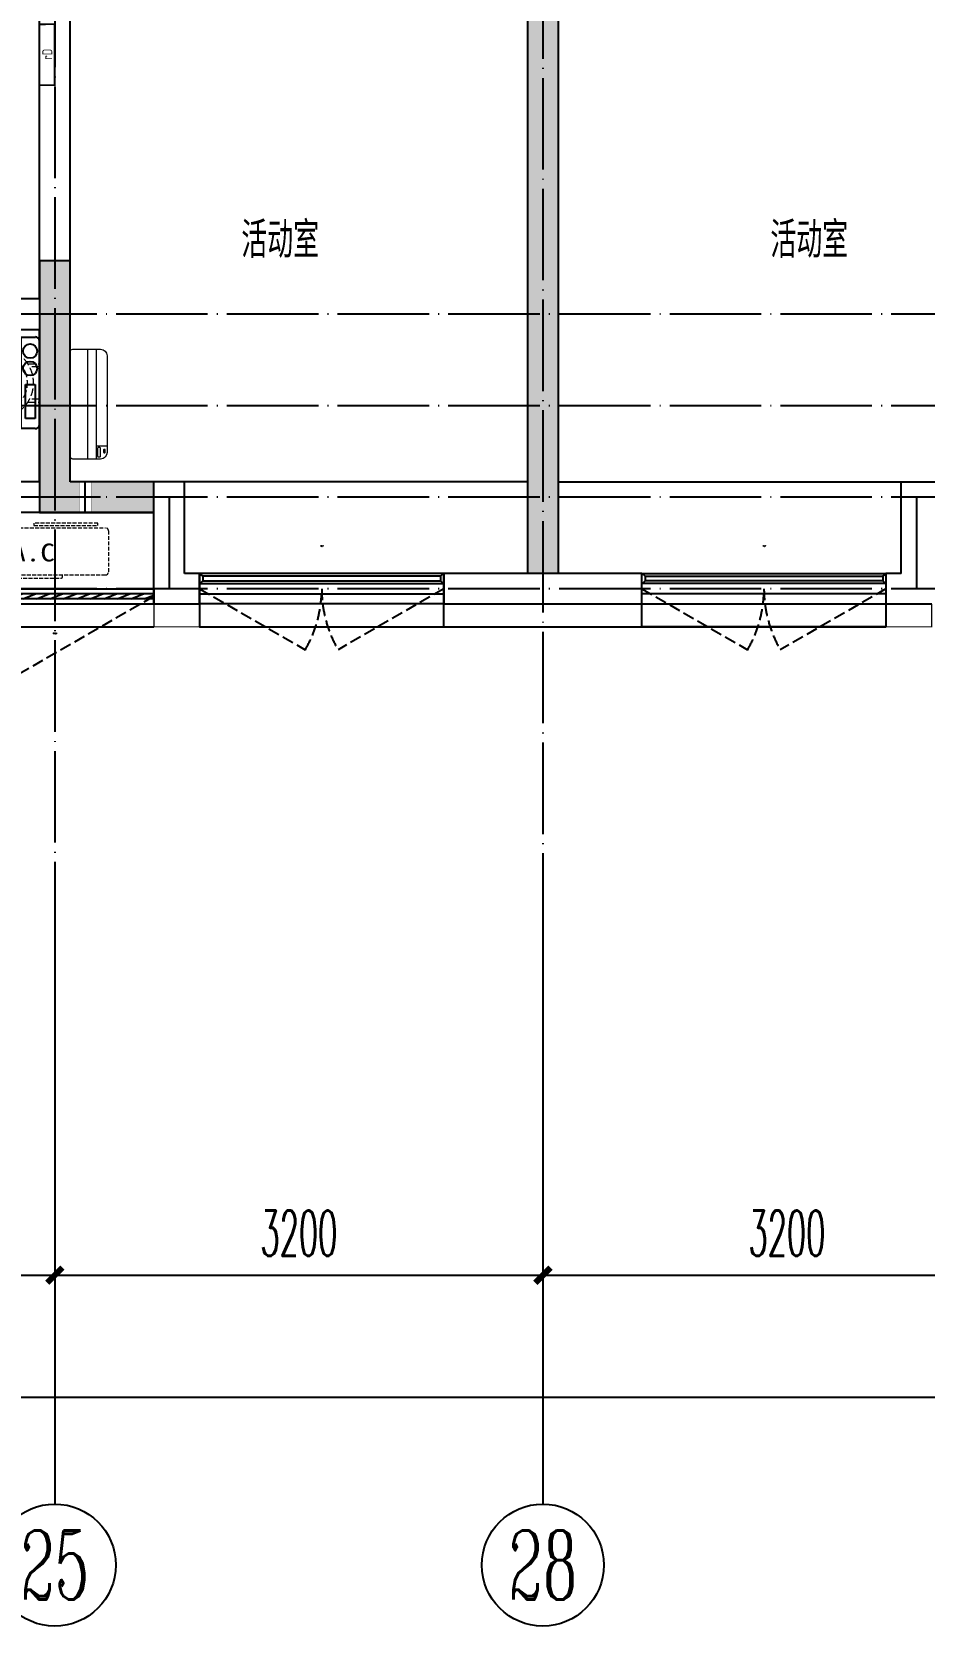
# Model space of a CAD drawing. Extents: x 27938 to 1507990, y 110129 to 923079.
# Drawn here: x 862067 to 867917, y 357024 to 367474 of the extents above; entities that cross this region are included whole.
import ezdxf
from ezdxf.enums import TextEntityAlignment as Align

# ---------------------------------------------------------------- set-up
doc = ezdxf.new("R2010")
doc.units = 0
doc.header["$LTSCALE"] = 1000
doc.header["$MEASUREMENT"] = 0
for name, pattern in [('$1$DASH', [0.35, 0.25, -0.1]), ('DASH', [0.35, 0.25, -0.1]), ('DOTE', [2.42, 2, -0.2, 0.02, -0.2])]:
    doc.linetypes.add(name, pattern=pattern)
for name, color, linetype in [('3-栏杆1', 135, 'Continuous'), ('3.5方案汇报，与郭总、侯月琴确定户型_t8$0$2020.03.04 -1安徽标准化洋房户型(UA）_t8_t8$0$看线', 154, 'Continuous'), ('AXIS', 3, 'Continuous'), ('AXIS_TEXT', 7, 'Continuous'), ('COLUMN', 9, 'Continuous'), ('DOTE', 1, 'Continuous'), ('LVTRY', 6, 'Continuous'), ('PUB_HATCH', 8, 'Continuous'), ('PUB_TEXT', 4, 'Continuous'), ('WALL', 9, 'Continuous'), ('WINDOW', 4, 'Continuous'), ('WINDOW_TEXT', 7, 'Continuous'), ('保温', 6, 'Continuous'), ('机电标识类', 1, 'Continuous'), ('看线', 251, 'Continuous')]:
    doc.layers.add(name, color=color, linetype=linetype)
for name, color, linetype, lineweight in [('EQUIP-消防', 3, 'Continuous', 20), ('平面-空调室内机', 176, 'Continuous', 9), ('平面-空调预留孔', 173, 'Continuous', 15), ('空调', 76, 'Continuous', 13), ('粉刷', 251, 'Continuous', 9)]:
    doc.layers.add(name, color=color, linetype=linetype, lineweight=lineweight)
doc.styles.add('_TCH_AXIS', font='COMPLEX', dxfattribs={"bigfont": 'GBCBIG'})
doc.styles.add('_TCH_DIM_T3', font='SIMPLEX.shx', dxfattribs={"width": 0.494118, "bigfont": 'GBCBIG.shx'})
doc.styles.add('_TCH_WINDOW', font='SIMPLEX.shx', dxfattribs={"width": 0.7, "height": 3.5, "bigfont": 'GBCBIG.shx'})
doc.styles.add('COMPLEX', font='COMPLEX')
doc.styles.get("Standard").update_dxf_attribs({"font": 'gbenor.shx', "bigfont": 'gbcbig.shx'})
doc.styles.add('房间名称', font='TSSDENG', dxfattribs={"width": 0.8, "bigfont": 'HZTXT'})
doc.styles.add('黑体', font='simhei.ttf')
doc.dimstyles.new('_TCH_ARCH&&100', dxfattribs={"dimtxt": 297.5, "dimasz": 100, "dimexe": 250, "dimexo": 300, "dimgap": 126.25, "dimtad": 1, "dimdec": 0, "dimzin": 0, "dimdsep": 46, "dimtxsty": '_TCH_DIM_T3', "dimblk": 'ARCHTICK', "dimcen": 0.09, "dimclrt": 4, "dimazin": 2, "dimtfac": 1, "dimtdec": 0, "dimtix": 1, "dimtmove": 2, "dimatfit": 3, "dimfxl": 100, "dimtolj": 1, "dimtzin": 0, "dimarcsym": 0})

# ---------------------------------------------------------------- blocks, each defined once
blk = doc.blocks.new('GDGDGDSDA')
at = {"layer": 'DOTE', "color": 0, "linetype": 'DOTE', "ltscale": 0.3}
for p, q in [((453635, 370658), (453635, 359558)), ((456835, 366358), (456835, 359558)), ((471335, 363358), (417335, 363358)), ((471335, 362758), (417335, 362758)), ((471335, 362158), (417335, 362158)), ((454385, 362158), (454385, 361558)), ((459285, 362158), (459285, 361558)), ((471335, 361558), (417335, 361558))]:
    blk.add_line(p, q, dxfattribs=at)
blk = doc.blocks.new('GFDGFSDFGD')
at = {"layer": 'PUB_HATCH'}
blk.add_hatch(color=256, dxfattribs=at).paths.add_polyline_path([(455567, 364324), (455567, 364524), (455017, 364524), (455017, 365974), (454817, 365974), (454817, 364324)])
at = {"layer": 'COLUMN', "color": 6}
for p, q in [((455017, 365974), (454817, 365974)), ((454817, 365974), (454817, 364324)), ((455017, 364524), (455017, 365974)), ((455567, 364524), (455017, 364524)), ((455567, 364324), (455567, 364524)), ((454817, 364324), (455567, 364324))]:
    blk.add_line(p, q, dxfattribs=at)
blk = doc.blocks.new('GDFGDGRD')
at = {"layer": '保温', "linetype": 'Continuous', "ltscale": 10}
h = blk.add_hatch(dxfattribs=at)
h.set_pattern_fill('HEX', color=251, scale=10, angle=90, style=0)
h.set_pattern_definition([(90, (-70765.891, -152124.736), (-16.49778, 1e-15), [9.525, -19.05]), (210, (-70765.891, -152124.736), (8.24889, -14.2874966), [9.525, -19.05]), (150, (-70765.891, -152115.211), (-8.24889, -14.2874966), [9.525, -19.05])])
h.paths.add_polyline_path([(433017, 363924), (433217, 363924), (433217, 368524), (433017, 368524)])
at = {"layer": '保温', "color": 251, "linetype": 'ByBlock', "ltscale": 10}
blk.add_line((433017, 363924), (433217, 363924), dxfattribs=at)
blk = doc.blocks.new('dongkong')
blk.add_wipeout([(-603756, 210771), (-603756, 210571), (-603836, 210571), (-603836, 210771)])
at = {"layer": '机电标识类', "color": 250, "linetype": 'DASH', "ltscale": 400}
for p, q in [((-603796, 210771), (-603796, 210571)), ((-603896, 210671), (-603696, 210671))]:
    blk.add_line(p, q, dxfattribs=at)
at = {"layer": '空调', "color": 6, "linetype": 'DASH', "const_width": 2}
blk.add_lwpolyline([(-603756, 210771), (-603756, 210571), (-603836, 210571), (-603836, 210771)], close=True, dxfattribs=at)
blk = doc.blocks.new('A$C001338C2')
for p, q in [((845, 304), (55, 304)), ((109, 215), (109, 304)), ((0, 249), (0, 22)), ((900, 22), (900, 249)), ((22, 0), (878, 0))]:
    blk.add_line(p, q)
at = {"lineweight": 5}
for p, q in [((900, 215), (0, 215)), ((900, 143), (0, 143))]:
    blk.add_line(p, q, dxfattribs=at)
for points in [[(73, 275), (57, 275, -0.414214), (51, 281), (51, 283, -0.414214), (57, 289), (73, 289, -0.414214), (79, 283), (79, 281, -0.414214)], [(89, 226), (22, 226, -0.414214), (17, 232), (17, 243, -0.414214), (22, 249), (89, 249, -0.414214), (95, 243), (95, 232, -0.414214)]]:
    blk.add_lwpolyline(points, format="xyb", close=True)
for centre, radius, start, end in [((55, 249), 55, 90, 180), ((845, 249), 55, 360, 90), ((22, 22), 22, 180, 270), ((878, 22), 22, 270, 360)]:
    blk.add_arc(centre, radius, start, end)
blk = doc.blocks.new('ASDFSD')
at = {"layer": '3-栏杆1', "color": 5}
for p, q in [((681763, 334938), (681742, 334955)), ((681742, 334955), (681763, 334938)), ((683322, 334937), (681763, 334938)), ((681763, 334938), (681763, 334908)), ((683322, 334938), (683342, 334955)), ((683342, 334955), (683322, 334938)), ((683322, 334938), (683322, 334908)), ((681742, 334888), (681763, 334908)), ((681763, 334908), (683322, 334908)), ((683322, 334908), (683342, 334888)), ((683342, 334888), (683322, 334908))]:
    blk.add_line(p, q, dxfattribs=at)
blk = doc.blocks.new('RECTANG')
for p, q in [((1, 1), (0, 1)), ((0, 1), (0, 0)), ((1, 0), (1, 1)), ((0, 0), (1, 0))]:
    blk.add_line(p, q)
blk = doc.blocks.new('洗衣机')
at = {"layer": 'LVTRY'}
for p, q in [((3790994, 243445), (3790994, 242899)), ((3791567, 243472), (3791021, 243472)), ((3791117, 243472), (3791117, 242872)), ((3791199, 243413), (3791475, 243413)), ((3791595, 242899), (3791595, 243445)), ((3791145, 242982), (3791145, 243358)), ((3791529, 243358), (3791529, 242982)), ((3791021, 242872), (3791567, 242872)), ((3791475, 242928), (3791199, 242928))]:
    blk.add_line(p, q, dxfattribs=at)
at = {"layer": 'LVTRY', "extrusion": (0, 0, -1)}
for centre, major_axis, start_param, end_param in [((3791021, 243445), (0, 27.6), -1.570796, 0), ((3791055, 243380), (0, 46.9), 3.141593, 9.424778), ((3791199, 243358), (0, 54.7), 4.712389, 6.283185), ((3791475, 243358), (0, 54.7), 0, 1.570796), ((3791567, 243445), (0, 27.6), 0, 1.570796), ((3791055, 243266), (0, 46.9), 3.141593, 9.424778), ((3791199, 242982), (0, 54.7), 3.141593, 4.712389), ((3791475, 242982), (0, 54.7), 1.570796, 3.141593), ((3791021, 242899), (0, 27.6), 3.141593, 4.712389), ((3791567, 242899), (0, 27.6), 1.570796, 3.141593)]:
    blk.add_ellipse(centre, major_axis=major_axis, ratio=0.986385, start_param=start_param, end_param=end_param, dxfattribs=at)
at = {"layer": 'LVTRY', "xscale": 63.25620569481588, "yscale": 224.5369532744355, "zscale": 64.12934308941763, "rotation": 180}
blk.add_blockref('RECTANG', (3791085, 243162), dxfattribs=at)
blk = doc.blocks.new('dnfhfn')
at = {"linetype": '$1$DASH', "ltscale": 0.2}
for p, q in [((102, 495, 0), (122, 495, 0)), ((102, 417, 0), (102, 495, 0)), ((122, 495, 0), (122, 429, 0)), ((353, 495, 0), (333, 495, 0)), ((333, 495, 0), (333, 429, 0)), ((353, 417, 0), (353, 495, 0))]:
    blk.add_line(p, q, dxfattribs=at)
at = {"linetype": '$1$DASH', "ltscale": 0.2, "elevation": 0}
for points in [[(95, 360), (95, 360), (360, 95), (360, 95)], [(360, 360), (95, 95), (95, 95), (360, 360)]]:
    blk.add_lwpolyline(points, close=True, dxfattribs=at)
at = {"linetype": '$1$DASH', "ltscale": 0.2}
for radius in [228, 188]:
    blk.add_circle((228, 228, 0), radius, dxfattribs=at)
blk = doc.blocks.new('gsergvr')
at = {"layer": '平面-空调预留孔', "linetype": 'DASH', "ltscale": 0.1}
for p, q in [((34075, 17176), (34075, 17166)), ((34085, 17156), (34438, 17156)), ((34448, 17166), (34448, 17176))]:
    blk.add_line(p, q, dxfattribs=at)
blk.add_lwpolyline([(34729, 17176), (33989, 17176, -0.414214), (33969, 17196), (33969, 17466, -0.414214), (33989, 17486), (34729, 17486, -0.414214), (34749, 17466), (34749, 17196, -0.414214)], format="xyb", close=True, dxfattribs=at)
blk.add_lwpolyline([(34679, 17515), (34260, 17515), (34260, 17500), (34679, 17500)], close=True, dxfattribs=at)
for centre, start, end in [((34085, 17166), 180, 270), ((34438, 17166), 270, 0)]:
    blk.add_arc(centre, 10, start, end, dxfattribs=at)
at = {"layer": '平面-空调预留孔', "color": 251, "linetype": 'DASH', "ltscale": 0.1, "true_color": 0x636466, "style": '黑体', "width": 1.2}
blk.add_text('A.C', height=117, dxfattribs=at).set_placement((34111, 17265))
blk = doc.blocks.new('rtyryrtyeeretee')
at = {"layer": '平面-空调预留孔'}
blk.add_blockref('gsergvr', (635673, 326706), dxfattribs=at)
blk = doc.blocks.new('GDGDRGDGDRGDR')
blk.add_blockref('rtyryrtyeeretee', (-215153, 97240))
blk = doc.blocks.new('FSFSFSFSEG')
at = {"layer": 'EQUIP-消防', "const_width": 12.8}
blk.add_lwpolyline([(136867, 335153), (136467, 335153), (136467, 335053), (136867, 335053)], close=True, dxfattribs=at)
at = {"layer": 'PUB_TEXT', "color": 7, "true_color": 0xffffff, "style": '房间名称', "width": 0.8}
blk.add_text('rD', height=64.8, dxfattribs=at).set_placement((136634, 335069))
blk = doc.blocks.new('GHFHFHTFHCSDCS')
at = {"rotation": 89.99999999297357}
blk.add_blockref('FSFSFSFSEG', (789969, 230657), dxfattribs=at)
blk = doc.blocks.new('_ArchTick')
at = {"color": 0, "linetype": 'ByBlock', "const_width": 0.4}
blk.add_lwpolyline([(-0.5, -0.5), (0.5, 0.5)], dxfattribs=at)
blk = doc.blocks.new('*D1029')
at = {"layer": 'AXIS', "color": 0, "lineweight": -2}
for p, q in [((865417, 361524), (865417, 359074)), ((868617, 361524), (868617, 359074)), ((865417, 359324), (868617, 359324))]:
    blk.add_line(p, q, dxfattribs=at)
at = {"layer": 'Defpoints', "color": 0}
for p in [(865417, 361824), (868617, 361824), (868617, 359324)]:
    blk.add_point(p, dxfattribs=at)
at = {"layer": 'AXIS', "color": 0, "lineweight": -2, "xscale": 100, "yscale": 100, "zscale": 100, "rotation": 180}
blk.add_blockref('_ArchTick', (865417, 359324), dxfattribs=at)
at = {"layer": 'AXIS', "color": 0, "lineweight": -2, "xscale": 100, "yscale": 100, "zscale": 100}
blk.add_blockref('_ArchTick', (868617, 359324), dxfattribs=at)
at = {"layer": 'AXIS', "color": 4, "insert": (867017, 359599), "char_height": 297.5, "attachment_point": 5, "style": '_TCH_DIM_T3'}
blk.add_mtext('\\A1;3200', dxfattribs=at)
blk = doc.blocks.new('*D1030')
at = {"layer": 'AXIS', "color": 0, "lineweight": -2}
for p, q in [((862217, 361524), (862217, 359074)), ((865417, 361524), (865417, 359074)), ((862217, 359324), (865417, 359324))]:
    blk.add_line(p, q, dxfattribs=at)
at = {"layer": 'Defpoints', "color": 0}
for p in [(862217, 361824), (865417, 361824), (865417, 359324)]:
    blk.add_point(p, dxfattribs=at)
at = {"layer": 'AXIS', "color": 0, "lineweight": -2, "xscale": 100, "yscale": 100, "zscale": 100, "rotation": 180}
blk.add_blockref('_ArchTick', (862217, 359324), dxfattribs=at)
at = {"layer": 'AXIS', "color": 0, "lineweight": -2, "xscale": 100, "yscale": 100, "zscale": 100}
blk.add_blockref('_ArchTick', (865417, 359324), dxfattribs=at)
at = {"layer": 'AXIS', "color": 4, "insert": (863817, 359599), "char_height": 297.5, "attachment_point": 5, "style": '_TCH_DIM_T3'}
blk.add_mtext('\\A1;3200', dxfattribs=at)
blk = doc.blocks.new('*D1031')
at = {"layer": 'AXIS', "color": 0, "lineweight": -2}
for p, q in [((856417, 361524), (856417, 359074)), ((862217, 361524), (862217, 359074)), ((856417, 359324), (862217, 359324))]:
    blk.add_line(p, q, dxfattribs=at)
at = {"layer": 'Defpoints', "color": 0}
for p in [(856417, 361824), (862217, 361824), (862217, 359324)]:
    blk.add_point(p, dxfattribs=at)
at = {"layer": 'AXIS', "color": 0, "lineweight": -2, "xscale": 100, "yscale": 100, "zscale": 100, "rotation": 180}
blk.add_blockref('_ArchTick', (856417, 359324), dxfattribs=at)
at = {"layer": 'AXIS', "color": 0, "lineweight": -2, "xscale": 100, "yscale": 100, "zscale": 100}
blk.add_blockref('_ArchTick', (862217, 359324), dxfattribs=at)
at = {"layer": 'AXIS', "color": 4, "insert": (859317, 359599), "char_height": 297.5, "attachment_point": 5, "style": '_TCH_DIM_T3'}
blk.add_mtext('\\A1;5800', dxfattribs=at)
blk = doc.blocks.new('*D1040')
at = {"layer": 'AXIS', "color": 0, "lineweight": -2}
for p, q in [((827817, 361524), (827817, 358274)), ((878017, 361524), (878017, 358274)), ((827817, 358524), (878017, 358524))]:
    blk.add_line(p, q, dxfattribs=at)
at = {"layer": 'Defpoints', "color": 0}
for p in [(827817, 361824), (878017, 361824), (878017, 358524)]:
    blk.add_point(p, dxfattribs=at)
at = {"layer": 'AXIS', "color": 0, "lineweight": -2, "xscale": 100, "yscale": 100, "zscale": 100, "rotation": 180}
blk.add_blockref('_ArchTick', (827817, 358524), dxfattribs=at)
at = {"layer": 'AXIS', "color": 0, "lineweight": -2, "xscale": 100, "yscale": 100, "zscale": 100}
blk.add_blockref('_ArchTick', (878017, 358524), dxfattribs=at)
at = {"layer": 'AXIS', "color": 4, "insert": (852917, 358799), "char_height": 297.5, "attachment_point": 5, "style": '_TCH_DIM_T3'}
blk.add_mtext('\\A1;50200', dxfattribs=at)
blk = doc.blocks.new('_AXISO')
blk.add_circle((0, 0), 0.5)
at = {"layer": 'AXIS_TEXT', "style": 'COMPLEX', "width": 1.041667}
blk.add_attdef('A', text='', height=0.56, dxfattribs=at).set_placement((-0.25, -0.28), (0.25, -0.28), align=Align.FIT)
blk = doc.blocks.new('$WINLIB2D$00000001')
at = {"color": 0}
for points in [[(-0.5, 0.5), (-0.5, -0.5)], [(-0.5, 0.5), (0.5, 0.5)], [(0.5, -0.5), (0.5, 0.5)], [(0.5, 0.1667), (-0.5, 0.1667)], [(0.5, -0.1667), (-0.5, -0.1667)], [(-0.5, -0.5), (0.5, -0.5)]]:
    blk.add_lwpolyline(points, dxfattribs=at)
blk = doc.blocks.new('$WINLIB2D$00000039')
at = {"color": 0}
for points in [[(-0.5, 0.5), (-0.5, -0.5)], [(0.5, 0.5), (-0.5, 0.5)], [(0.5, -0.5), (0.5, 0.5)], [(-0.5, 0.1667), (0.5, 0.1667)], [(-0.3839, -0.1667), (-0.448, 0.1667)], [(-0.3159, -0.1667), (-0.38, 0.1667)], [(-0.2479, -0.1667), (-0.312, 0.1667)], [(-0.1799, -0.1667), (-0.244, 0.1667)], [(-0.1119, -0.1667), (-0.176, 0.1667)], [(-0.0439, -0.1667), (-0.108, 0.1667)], [(0.0241, -0.1667), (-0.04, 0.1667)], [(0.0921, -0.1667), (0.028, 0.1667)], [(0.16, -0.1667), (0.0959, 0.1667)], [(0.228, -0.1667), (0.1639, 0.1667)], [(0.296, -0.1667), (0.2319, 0.1667)], [(0.364, -0.1667), (0.2999, 0.1667)], [(0.432, -0.1667), (0.3679, 0.1667)], [(0.5, -0.1667), (0.4359, 0.1667)], [(-0.4519, -0.1667), (-0.5, 0.0836)], [(-0.5, -0.1667), (0.5, -0.1667)], [(0.5, -0.5), (-0.5, -0.5)]]:
    blk.add_lwpolyline(points, dxfattribs=at)

msp = doc.modelspace()

# ---------------------------------------------------------------- linework, layer by layer
at = {"color": 8, "const_width": 8}
for points in [[(862866.6, 363723.7), (862866.6, 363573.7), (863166.6, 363573.7), (863166.6, 363723.7)], [(867966.6, 363723.7), (867966.6, 363573.7), (867666.6, 363573.7), (867666.6, 363723.7)]]:
    msp.add_lwpolyline(points, dxfattribs=at)
at = {"layer": '3.5方案汇报，与郭总、侯月琴确定户型_t8$0$2020.03.04 -1安徽标准化洋房户型(UA）_t8_t8$0$看线', "color": 8, "ltscale": 10}
for p, q in [((865316.6, 364523.7), (863066.6, 364523.7)), ((865516.6, 364523.7), (867766.6, 364523.7))]:
    msp.add_line(p, q, dxfattribs=at)
at = {"layer": 'AXIS', "color": 8}
for p, q in [((862216.6, 361823.8), (862216.6, 357823.8)), ((865416.6, 361823.7), (865416.6, 357823.7))]:
    msp.add_line(p, q, dxfattribs=at)
at = {"layer": 'WALL', "color": 8}
for p, q in [((862866.6, 363723.7), (863166.6, 363723.7)), ((864766.6, 363723.7), (865416.6, 363723.7)), ((865416.6, 363723.7), (866066.6, 363723.7)), ((867666.6, 363723.7), (867966.6, 363723.7))]:
    msp.add_line(p, q, dxfattribs=at)
at = {"layer": 'WINDOW', "color": 8, "linetype": 'DASH', "ltscale": 0.3}
for points in [[(862864.7, 363773.7), (861738.8, 363123.7, -0.1316525), (861564.7, 363773.7)], [(863166.6, 363823.7), (863859.4, 363423.7, 0.1316525), (863966.6, 363823.7)], [(864766.6, 363823.7), (864073.8, 363423.7, -0.1316525), (863966.6, 363823.7)], [(866066.6, 363823.7), (866759.4, 363423.7, 0.1316525), (866866.6, 363823.7)], [(867666.6, 363823.7), (866973.8, 363423.7, -0.1316525), (866866.6, 363823.7)]]:
    msp.add_lwpolyline(points, format="xyb", dxfattribs=at)
at = {"layer": '看线', "color": 8, "ltscale": 0.5}
for points in [[(863166.6, 363723.7), (863166.6, 363573.7), (864766.6, 363573.7), (864766.6, 363723.7)], [(867666.6, 363723.7), (867666.6, 363573.7), (866066.6, 363573.7), (866066.6, 363723.7)], [(861566.6, 363573.7), (862866.6, 363573.7)], [(863166.6, 363573.7), (867666.6, 363573.7)]]:
    msp.add_lwpolyline(points, dxfattribs=at)

# ---------------------------------------------------------------- block references
at = {"color": 8}
for name, p in [('GFDGFSDFGD', (407300, 0)), ('GHFHFHTFHCSDCS', (407300, 0)), ('ASDFSD', (181424.3, 28968.4))]:
    msp.add_blockref(name, p, dxfattribs=at)
at = {"color": 8, "xscale": -1}
for name, p in [('GDFGDGRD', (1298533.2, 0)), ('ASDFSD', (1549408.9, 28968.4))]:
    msp.add_blockref(name, p, dxfattribs=at)
at = {"layer": 'AXIS', "color": 8}
ref = msp.add_blockref('_AXISO', (862216.6, 357423.8), dxfattribs=dict(at, xscale=800, yscale=800, zscale=800))
ref.add_attrib('A', '25', dxfattribs={"layer": 'AXIS_TEXT', "color": 8, "ltscale": 0.5, "height": 452.55, "style": '_TCH_AXIS', "width": 0.617647}).set_placement((861990.3, 357197.5), (862442.8, 357197.5), align=Align.FIT)
ref = msp.add_blockref('_AXISO', (865416.6, 357423.7), dxfattribs=dict(at, xscale=800, yscale=800, zscale=800))
ref.add_attrib('A', '28', dxfattribs={"layer": 'AXIS_TEXT', "color": 8, "ltscale": 0.5, "height": 452.55, "style": '_TCH_AXIS', "width": 0.617647}).set_placement((865190.3, 357197.4), (865642.8, 357197.4), align=Align.FIT)
at = {"layer": 'DOTE', "color": 169}
msp.add_blockref('GDGDGDSDA', (408581.8, 2265.4), dxfattribs=at)
at = {"layer": 'WINDOW', "color": 8}
ref = msp.add_blockref('$WINLIB2D$00000039', (862215.6, 363773.7), dxfattribs=dict(at, xscale=1299.999999983003, yscale=-100, zscale=1299.999999983003, rotation=180))
ref.add_attrib('A', 'BYC1322b', (862205.1, 363528.2), dxfattribs={"layer": 'WINDOW_TEXT', "color": 8, "ltscale": 0.5, "height": 5.95, "style": '_TCH_WINDOW', "width": 0.494118})
at = {"layer": '平面-空调预留孔', "color": 8, "xscale": -1, "rotation": 270}
msp.add_blockref('dnfhfn', (861621.5, 364944.1, 0), dxfattribs=at)
at = {"layer": '平面-空调预留孔', "color": 8, "xscale": -0.800000000046565, "yscale": 0.800000000046565, "zscale": 0.800000000046565, "rotation": 269.9999997665698}
msp.add_blockref('A$C001338C2', (862316.8, 364673.7), dxfattribs=at)
at = {"layer": '粉刷', "color": 8, "xscale": -1}
msp.add_blockref('洗衣机', (4653110.3, 122001.3), dxfattribs=at)

# ---------------------------------------------------------------- dimensions: what is measured, and where the dimension line sits
at = {"layer": 'AXIS', "color": 8}
for p1, p2, distance, picture, middle in [((827816.6, 361823.7), (878016.6, 361823.7), -3300, '*D1040', (852916.6, 358798.7)), ((856416.6, 361823.7), (862216.6, 361823.7), -2500, '*D1031', (859316.6, 359598.7)), ((862216.6, 361823.7), (865416.6, 361823.7), -2500, '*D1030', (863816.6, 359598.7)), ((865416.6, 361823.7), (868616.6, 361823.7), -2500, '*D1029', (867016.6, 359598.7))]:
    dim = msp.add_aligned_dim(p1=p1, p2=p2, distance=distance, dimstyle='_TCH_ARCH&&100', dxfattribs=at)
    dim.commit()
    dim.dimension.update_dxf_attribs({"geometry": picture, "text_midpoint": middle})

# ---------------------------------------------------------------- next in the draw order: block references
at = {"layer": '平面-空调室内机', "color": 8, "ltscale": 0.3, "rotation": 180}
msp.add_blockref('dongkong', (258620.6, 575094.5), dxfattribs=at)

# ---------------------------------------------------------------- next in the draw order: block references
at = {"color": 8}
msp.add_blockref('GDGDRGDGDRGDR', (407300, -77208.4), dxfattribs=at)

# ---------------------------------------------------------------- next in the draw order: linework, layer by layer
at = {"layer": 'WALL', "color": 8}
for p, q in [((862116.6, 365723.7), (862116.6, 368723.7)), ((862316.6, 365623.7), (862316.6, 368523.7)), ((865316.6, 368523.7), (865316.6, 363923.7)), ((865516.6, 368523.7), (865516.6, 363923.7)), ((862116.6, 365723.7), (861366.5, 365723.7)), ((862316.6, 364523.7), (862316.6, 365623.7)), ((861366.5, 365523.7), (862116.6, 365523.7)), ((862116.6, 364523.7), (862116.6, 365523.7)), ((862116.6, 364523.7), (861366.6, 364523.7)), ((863066.6, 364523.7), (862316.6, 364523.7)), ((863066.6, 363923.7), (863066.6, 364523.7)), ((867766.6, 364523.7), (868516.6, 364523.7)), ((867766.6, 363923.7), (867766.6, 364523.7)), ((862216.6, 364323.7), (861566.6, 364323.7)), ((862866.6, 364323.7), (862216.6, 364323.7)), ((862866.6, 363723.7), (862866.6, 364323.7)), ((863166.6, 363923.7), (863066.6, 363923.7)), ((863166.6, 363723.7), (863166.6, 363923.7)), ((865316.6, 363923.7), (864766.6, 363923.7)), ((864766.6, 363923.7), (864766.6, 363723.7)), ((866066.6, 363923.7), (865516.6, 363923.7)), ((866066.6, 363723.7), (866066.6, 363923.7)), ((867766.6, 363923.7), (867666.6, 363923.7)), ((867666.6, 363923.7), (867666.6, 363723.7))]:
    msp.add_line(p, q, dxfattribs=at)

# ---------------------------------------------------------------- next in the draw order: block references
at = {"layer": 'WINDOW', "color": 8}
ref = msp.add_blockref('$WINLIB2D$00000001', (863966.6, 363823.7), dxfattribs=dict(at, xscale=-1600, yscale=-200, zscale=-1600))
ref.add_attrib('A', 'TC1617', (863959.2, 364100.6), dxfattribs={"layer": 'WINDOW_TEXT', "color": 8, "ltscale": 0.5, "height": 5.95, "style": '_TCH_WINDOW', "width": 0.494118})
ref = msp.add_blockref('$WINLIB2D$00000001', (866866.6, 363823.7), dxfattribs=dict(at, xscale=1600, yscale=-200, zscale=1600))
ref.add_attrib('A', 'TC1617', (866859.2, 364100.6), dxfattribs={"layer": 'WINDOW_TEXT', "color": 8, "ltscale": 0.5, "height": 5.95, "style": '_TCH_WINDOW', "width": 0.494118})

# ---------------------------------------------------------------- next in the draw order: texts
at = {"layer": 'PUB_TEXT', "color": 8}
for p in [(863439.8, 365992), (866908.6, 365992)]:
    msp.add_text('活动室', height=236.31, dxfattribs=at).set_placement(p)

doc.saveas('drawing.dxf')
